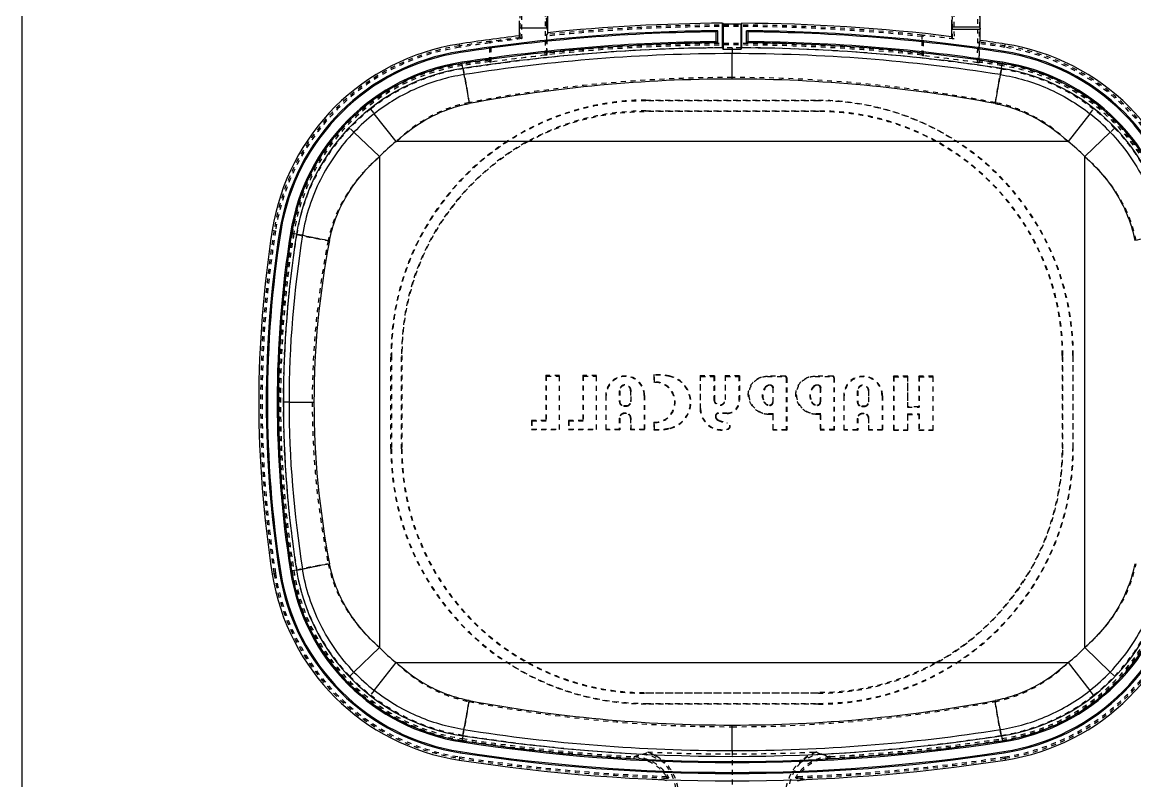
# Model space of a CAD drawing. Header units: millimetres. Extents: x -569 to 1807, y -7664 to 1724.
# Drawn here: x 95.9 to 471.2, y -195.7 to 60.2 of the extents above; entities that cross this region are included whole.
import ezdxf

# ---------------------------------------------------------------- set-up
doc = ezdxf.new("R2010")
doc.units = ezdxf.units.MM
doc.header["$LTSCALE"] = 16.335
doc.linetypes.add('HIDDEN', pattern=[0.2, 0.1, -0.1])
doc.layers.get('0').update_dxf_attribs({"linetype": 'CONTINUOUS'})
doc.layers.add('DEFAULT_2', color=8, linetype='HIDDEN')

msp = doc.modelspace()

# ---------------------------------------------------------------- linework, layer by layer
at = {"color": 7, "linetype": 'Continuous'}
for p, q in [((419.104, 54.025), (419.104, 70.391)), ((273.254, 56.637), (273.254, 67.067)), ((409.454, 60.918), (409.454, 55.292)), ((409.584, 61.08), (409.584, 58.663)), ((418.973, 61.08), (418.973, 58.663)), ((263.604, 58.132), (263.604, 55.563)), ((272.771, 58.132), (263.604, 58.132)), ((330.008, 53.605), (330.008, 56.917)), ((330.56, 53.216), (330.56, 57.316)), ((332.16, 51.526), (332.16, 59.827)), ((332.16, 59.827), (332.433, 59.464)), ((332.433, 59.464), (332.433, 50.981)), ((338.66, 59.827), (338.388, 59.464)), ((338.388, 59.464), (338.388, 50.981)), ((338.66, 51.526), (338.66, 59.827)), ((340.26, 53.216), (340.26, 57.316)), ((340.813, 53.605), (340.813, 56.917)), ((409.584, 58.663), (409.454, 57.848)), ((409.454, 57.848), (419.104, 57.848)), ((409.584, 58.663), (418.973, 58.663)), ((418.973, 58.663), (419.104, 57.848)), ((243.73, 49.928), (243.67, 50.317)), ((332.16, 51.526), (332.433, 50.981)), ((335.41, 40.982), (335.41, 49.582)), ((338.388, 50.981), (338.66, 51.526)), ((427.09, 49.928), (427.15, 50.317)), ((244.234, 46.654), (244.294, 46.265)), ((426.587, 46.654), (426.527, 46.265)), ((244.553, 44.585), (244.875, 42.488)), ((426.268, 44.585), (425.946, 42.488)), ((222.062, 19.914), (214.693, 29.302)), ((456.127, 29.302), (448.759, 19.914)), ((207.833, 23.077), (216.464, 14.834)), ((454.357, 14.834), (462.987, 23.077)), ((448.759, 19.914), (222.062, 19.914)), ((216.464, 14.834), (216.464, -150.785)), ((454.357, -150.785), (454.357, 14.834)), ((183.131, -10.434), (182.742, -10.373)), ((186.403, -10.951), (186.792, -11.012)), ((188.471, -11.277), (190.493, -11.597)), ((185.945, -67.976), (194.338, -67.976)), ((183.131, -125.517), (182.742, -125.579)), ((186.403, -125.001), (186.792, -124.939)), ((188.471, -124.674), (190.493, -124.355)), ((216.464, -150.785), (207.833, -159.028)), ((462.987, -159.028), (454.357, -150.785)), ((214.693, -165.253), (222.062, -155.865)), ((222.062, -155.865), (448.759, -155.865)), ((448.759, -155.865), (456.127, -165.253)), ((244.553, -180.536), (244.875, -178.44)), ((335.41, -185.533), (335.41, -176.933)), ((426.268, -180.536), (425.946, -178.44)), ((244.234, -182.605), (244.294, -182.216)), ((426.587, -182.605), (426.527, -182.216)), ((243.73, -185.879), (243.67, -186.269)), ((427.09, -185.879), (427.15, -186.269))]:
    msp.add_line(p, q, dxfattribs=at)
msp.add_lwpolyline([(1174.321, -327.255), (95.923, -327.255), (95.923, 262.512), (1174.321, 262.512)], close=True)
for centre, radius, start, end in [((335.41, -545.796), 603.131, 90.460741, 98.749005), ((335.41, -545.796), 602.737, 90.513567, 98.749005), ((335.41, -545.796), 605.631, 90.307468, 95.890711), ((335.41, -545.796), 605.268, 89.718145, 90.281855), ((335.41, -545.796), 605.631, 82.97756, 89.692532), ((335.41, -545.796), 603.131, 81.250995, 89.539259), ((335.41, -545.796), 602.737, 81.250995, 89.486433), ((254.761, -21.745), 75.411, 98.74901, 171.02639), ((335.41, -545.796), 605.631, 96.809296, 98.749005), ((335.41, -545.796), 599.425, 90.516406, 98.749005), ((335.41, -545.796), 599.031, 90.463895, 98.749005), ((335.41, -545.796), 599.031, 81.250995, 89.536105), ((335.41, -545.796), 599.425, 81.250995, 89.483594), ((335.41, -545.796), 605.631, 81.250995, 82.05677), ((416.06, -21.745), 75.411, 8.97361, 81.25099), ((254.761, -21.745), 72.911, 98.74901, 171.02639), ((254.761, -21.745), 72.517, 98.74901, 171.02639), ((335.41, -545.796), 597.331, 90.31174, 98.749005), ((335.624, -534.443), 584.025, 90.020968, 98.939141), ((335.41, -545.796), 596.785, 89.714139, 90.285861), ((335.196, -534.445), 584.027, 81.060876, 89.979015), ((335.41, -545.796), 597.331, 81.250995, 89.68826), ((416.06, -21.745), 72.517, 8.97361, 81.25099), ((416.06, -21.745), 72.911, 8.97361, 81.25099), ((254.761, -21.745), 69.205, 98.74901, 171.02639), ((254.761, -21.745), 68.811, 98.74901, 171.02639), ((416.06, -21.745), 68.811, 8.97361, 81.25099), ((416.06, -21.745), 69.205, 8.97361, 81.25099), ((254.761, -21.745), 67.111, 98.74901, 171.02639), ((416.06, -21.745), 67.111, 8.97361, 81.25099), ((335.71, -442.698), 483.681, 90.0355, 100.60553), ((335.111, -442.698), 483.681, 79.39447, 89.9645), ((254.761, -21.745), 64.893, 128.12857, 136.31443), ((416.06, -21.745), 64.893, 43.68557, 51.87143), ((254.761, -21.745), 52.959, 128.12857, 136.31444), ((416.06, -21.745), 52.959, 43.68556, 51.87143), ((547.521, -67.976), 371.799, 171.02639, 188.97361), ((547.521, -67.976), 369.299, 171.02639, 188.97361), ((547.521, -67.976), 368.905, 171.02639, 188.97361), ((547.521, -67.976), 365.592, 171.02639, 188.97361), ((547.521, -67.976), 365.199, 171.02639, 188.97361), ((547.521, -67.976), 363.499, 171.02639, 188.97361), ((538.682, -68.062), 352.737, 170.78854, 179.98591), ((481.969, -68.119), 287.631, 169.04502, 179.97148), ((538.685, -67.889), 352.74, 180.01413, 189.21142), ((481.969, -67.832), 287.631, 180.02852, 190.95498), ((254.761, -114.206), 75.411, 188.97361, 261.25099), ((254.761, -114.206), 72.911, 188.97361, 261.25099), ((254.761, -114.206), 72.517, 188.97361, 261.25099), ((254.761, -114.206), 69.205, 188.97361, 261.25099), ((254.761, -114.206), 68.811, 188.97361, 261.25099), ((254.761, -114.206), 67.111, 188.97361, 261.25099), ((416.06, -114.206), 67.111, 278.74901, 351.02639), ((416.06, -114.206), 68.811, 278.74901, 351.02639), ((416.06, -114.206), 69.205, 278.74901, 351.02639), ((416.06, -114.206), 72.517, 278.74901, 351.02639), ((416.06, -114.206), 72.911, 278.74901, 351.02639), ((416.06, -114.206), 75.411, 278.74901, 351.02639), ((254.761, -114.206), 52.959, 223.68556, 231.87143), ((416.06, -114.206), 52.959, 308.12857, 316.31444), ((254.761, -114.206), 64.893, 223.68557, 231.87143), ((416.06, -114.206), 64.893, 308.12857, 316.31443), ((335.71, 306.747), 483.681, 259.39447, 269.9645), ((335.111, 306.747), 483.681, 270.0355, 280.60553), ((335.624, 398.494), 584.027, 261.060876, 269.979015), ((335.197, 398.492), 584.025, 270.020968, 278.939141), ((335.41, 409.845), 599.425, 261.250995, 278.749005), ((335.41, 409.845), 599.031, 261.250995, 278.749005), ((335.41, 409.845), 597.331, 261.250995, 278.749005), ((335.41, 409.845), 603.131, 261.250995, 278.749005), ((335.41, 409.845), 602.737, 261.250995, 278.749005), ((335.41, 409.845), 605.631, 261.250995, 278.749005)]:
    msp.add_arc(centre, radius, start, end, dxfattribs=at)
for centre, major_axis, start_param, end_param in [((1213.382, -545.796), (1232.175, 0), 2.3695312, 2.3701742), ((-542.561, -545.796), (1232.175, 0), 0.7714184, 0.7720614), ((-526.623, -545.796), (1209.807, 0), 0.7833847, 0.7840317), ((1197.444, -545.796), (1209.807, 0), 2.357561, 2.358208)]:
    msp.add_ellipse(centre, major_axis=major_axis, ratio=0.7016335, start_param=start_param, end_param=end_param, dxfattribs=at)
for points, knots in [([(263.574, 60.615), (263.579, 60.429), (263.597, 59.602), (263.604, 58.774), (263.604, 58.132)], [0, 0, 0, 0, 0.2244741, 1, 1, 1, 1]), ([(272.698, 61.507), (272.728, 61.024), (272.76, 59.899), (272.771, 58.774), (272.771, 58.132)], [0, 0, 0, 0, 0.4297791, 1, 1, 1, 1]), ([(272.771, 58.132), (272.886, 58.462), (273.117, 59.117), (273.254, 59.81), (273.254, 60.158)], [0, 0, 0, 0, 0.500362, 1, 1, 1, 1]), ([(244.875, 42.488), (242.136, 42.06), (236.706, 40.847), (228.868, 37.996), (221.457, 34.17), (216.875, 31.014), (214.693, 29.302)], [0, 0, 0, 0, 0.2500011, 0.4999531, 0.7499244, 1, 1, 1, 1]), ([(244.875, 42.488), (244.893, 42.446), (244.929, 42.334), (245.019, 42.006), (245.155, 41.399), (245.349, 40.445), (245.582, 39.216), (245.844, 37.761), (246.224, 35.571), (246.504, 33.872), (246.69, 32.72)], [0, 0, 0, 0, 0.0138922, 0.0355083, 0.1026091, 0.2016376, 0.3291826, 0.4802954, 0.6476026, 1, 1, 1, 1]), ([(425.946, 42.488), (425.928, 42.448), (425.893, 42.339), (425.806, 42.023), (425.674, 41.433), (425.483, 40.502), (425.253, 39.288), (424.991, 37.839), (424.606, 35.623), (424.32, 33.897), (424.13, 32.72)], [0, 0, 0, 0, 0.0134255, 0.0342535, 0.0991356, 0.1956708, 0.3212897, 0.4718183, 0.6402386, 1, 1, 1, 1]), ([(425.946, 42.488), (428.685, 42.06), (434.115, 40.847), (441.952, 37.996), (449.363, 34.17), (453.945, 31.014), (456.127, 29.302)], [0, 0, 0, 0, 0.2500017, 0.4999543, 0.7499252, 1, 1, 1, 1]), ([(222.062, 19.914), (225.521, 23.139), (231.329, 27.343), (239.932, 31.091), (244.425, 32.298), (246.69, 32.72)], [0, 0, 0, 0, 0.5053087, 0.7538006, 1, 1, 1, 1]), ([(424.13, 32.72), (426.396, 32.298), (430.889, 31.091), (439.492, 27.343), (445.3, 23.139), (448.759, 19.914)], [0, 0, 0, 0, 0.2461994, 0.4946913, 1, 1, 1, 1]), ([(207.833, 23.077), (205.568, 20.705), (201.382, 15.625), (196.306, 7.164), (192.559, -1.962), (191.015, -8.361), (190.493, -11.597)], [0, 0, 0, 0, 0.2501705, 0.5001064, 0.7499858, 1, 1, 1, 1]), ([(462.987, 23.077), (465.252, 20.705), (469.439, 15.625), (474.515, 7.164), (478.262, -1.962), (479.806, -8.361), (480.327, -11.597)], [0, 0, 0, 0, 0.2501691, 0.5001037, 0.7499841, 1, 1, 1, 1]), ([(199.58, -13.458), (200.098, -10.772), (201.645, -5.454), (205.354, 2.029), (210.318, 8.892), (214.317, 12.945), (216.464, 14.834)], [0, 0, 0, 0, 0.2448887, 0.4925154, 0.7440647, 1, 1, 1, 1]), ([(454.357, 14.834), (456.504, 12.945), (460.503, 8.892), (465.467, 2.029), (469.176, -5.454), (470.723, -10.772), (471.241, -13.458)], [0, 0, 0, 0, 0.2559353, 0.5074846, 0.7551113, 1, 1, 1, 1]), ([(190.493, -11.597), (190.531, -11.617), (190.632, -11.658), (190.925, -11.755), (191.47, -11.897), (192.33, -12.096), (193.449, -12.332), (194.789, -12.596), (196.856, -12.985), (198.473, -13.269), (199.58, -13.458)], [0, 0, 0, 0, 0.0138949, 0.0350102, 0.0999202, 0.1957296, 0.3201449, 0.469411, 0.6371828, 1, 1, 1, 1]), ([(480.327, -11.597), (480.288, -11.618), (480.182, -11.66), (479.875, -11.761), (479.309, -11.907), (478.424, -12.111), (477.286, -12.349), (475.941, -12.614), (473.903, -12.996), (472.319, -13.274), (471.241, -13.458)], [0, 0, 0, 0, 0.0145046, 0.0366285, 0.1043483, 0.2032904, 0.330128, 0.4801534, 0.6465552, 1, 1, 1, 1]), ([(190.493, -124.355), (190.533, -124.333), (190.639, -124.291), (190.945, -124.191), (191.511, -124.044), (192.396, -123.841), (193.534, -123.602), (194.88, -123.337), (196.917, -122.956), (198.502, -122.677), (199.58, -122.493)], [0, 0, 0, 0, 0.0145046, 0.0366285, 0.1043483, 0.2032904, 0.330128, 0.4801534, 0.6465552, 1, 1, 1, 1]), ([(216.464, -150.785), (214.317, -148.897), (210.318, -144.844), (205.354, -137.98), (201.645, -130.497), (200.098, -125.18), (199.58, -122.493)], [0, 0, 0, 0, 0.2559353, 0.5074846, 0.7551113, 1, 1, 1, 1]), ([(471.241, -122.493), (470.723, -125.18), (469.176, -130.497), (465.467, -137.98), (460.503, -144.844), (456.504, -148.897), (454.357, -150.785)], [0, 0, 0, 0, 0.2448887, 0.4925154, 0.7440647, 1, 1, 1, 1]), ([(207.833, -159.028), (205.568, -156.657), (201.382, -151.576), (196.306, -143.115), (192.559, -133.99), (191.015, -127.59), (190.493, -124.355)], [0, 0, 0, 0, 0.2501691, 0.5001037, 0.7499841, 1, 1, 1, 1]), ([(462.987, -159.028), (465.252, -156.657), (469.439, -151.576), (474.515, -143.115), (478.262, -133.989), (479.806, -127.59), (480.327, -124.355)], [0, 0, 0, 0, 0.2501705, 0.5001064, 0.7499858, 1, 1, 1, 1]), ([(246.69, -168.671), (244.425, -168.249), (239.932, -167.042), (231.329, -163.294), (225.521, -159.091), (222.062, -155.865)], [0, 0, 0, 0, 0.2461994, 0.4946913, 1, 1, 1, 1]), ([(448.759, -155.865), (445.3, -159.091), (439.492, -163.294), (430.889, -167.042), (426.396, -168.249), (424.13, -168.671)], [0, 0, 0, 0, 0.5053087, 0.7538006, 1, 1, 1, 1]), ([(244.875, -178.44), (242.136, -178.012), (236.706, -176.798), (228.868, -173.947), (221.457, -170.121), (216.875, -166.966), (214.693, -165.253)], [0, 0, 0, 0, 0.2500017, 0.4999543, 0.7499252, 1, 1, 1, 1]), ([(244.875, -178.44), (244.893, -178.399), (244.928, -178.291), (245.015, -177.974), (245.147, -177.384), (245.338, -176.453), (245.568, -175.24), (245.83, -173.79), (246.215, -171.574), (246.501, -169.848), (246.69, -168.671)], [0, 0, 0, 0, 0.0134255, 0.0342535, 0.0991356, 0.1956708, 0.3212897, 0.4718183, 0.6402386, 1, 1, 1, 1]), ([(425.946, -178.44), (425.927, -178.397), (425.891, -178.285), (425.802, -177.957), (425.666, -177.35), (425.472, -176.396), (425.239, -175.167), (424.977, -173.713), (424.597, -171.523), (424.316, -169.824), (424.13, -168.671)], [0, 0, 0, 0, 0.0138922, 0.0355083, 0.1026091, 0.2016376, 0.3291826, 0.4802954, 0.6476026, 1, 1, 1, 1]), ([(425.946, -178.44), (428.685, -178.012), (434.115, -176.798), (441.952, -173.947), (449.363, -170.121), (453.945, -166.966), (456.127, -165.253)], [0, 0, 0, 0, 0.2500011, 0.4999531, 0.7499244, 1, 1, 1, 1]), ([(313.373, -195.705), (313.174, -195.67), (312.368, -195.532), (311.562, -195.395), (310.955, -195.292)], [0, 0, 0, 0, 0.2465685, 1, 1, 1, 1]), ([(357.448, -195.705), (357.647, -195.67), (358.453, -195.532), (359.259, -195.395), (359.866, -195.292)], [0, 0, 0, 0, 0.2465674, 1, 1, 1, 1])]:
    msp.add_open_spline(points, degree=3, knots=knots, dxfattribs=at)
at = {"layer": 'DEFAULT_2', "color": 8, "linetype": 'HIDDEN'}
for p, q in [((409.769, 54.616), (409.632, 70.01)), ((410.132, 70.134), (410.271, 54.517)), ((418.215, 46.525), (418.425, 70.134)), ((418.925, 70.01), (418.716, 46.508)), ((263.916, 54.971), (263.849, 62.535)), ((264.348, 62.658), (264.42, 54.642)), ((272.387, 49.023), (272.509, 62.658)), ((273.009, 62.535), (272.95, 55.992)), ((273.254, 56.637), (272.952, 55.999)), ((243.29, 52.788), (243.458, 51.698)), ((253.654, 46.731), (253.654, 53.195)), ((254.087, 53.686), (254.087, 53.741)), ((254.154, 46.746), (254.154, 53.315)), ((263.916, 54.971), (263.604, 55.563)), ((272.936, 54.369), (272.889, 49.131)), ((272.936, 49.73), (272.936, 54.369)), ((399.504, 55.827), (399.504, 55.325)), ((399.504, 55.786), (399.663, 55.786)), ((399.504, 48.961), (399.504, 54.301)), ((400.004, 48.85), (400.004, 55.73)), ((409.769, 54.616), (409.454, 55.292)), ((418.786, 47.165), (418.786, 52.956)), ((419.104, 54.025), (418.802, 53.457)), ((427.363, 51.698), (427.531, 52.788)), ((272.889, 49.131), (272.92, 49.228)), ((335.41, 51.571), (335.41, 49.582)), ((244.553, 44.585), (244.33, 46.031)), ((418.716, 46.508), (418.77, 46.665)), ((426.268, 44.585), (426.491, 46.031)), ((306.31, 33.654), (306.31, 33.91)), ((306.31, 33.91), (364.51, 33.91)), ((364.51, 33.91), (364.51, 33.654)), ((213.465, 30.866), (214.693, 29.302)), ((364.51, 33.654), (306.31, 33.654)), ((306.31, 30.041), (306.31, 30.244)), ((306.31, 30.244), (364.51, 30.244)), ((364.51, 30.041), (306.31, 30.041)), ((364.51, 30.244), (364.51, 30.041)), ((456.127, 29.302), (457.355, 30.866)), ((207.833, 23.077), (206.395, 24.451)), ((464.426, 24.451), (462.987, 23.077)), ((180.273, -9.983), (181.362, -10.155)), ((188.471, -11.277), (187.026, -11.049)), ((220.31, -83.751), (220.31, -52.201)), ((220.31, -52.201), (220.455, -52.201)), ((220.455, -52.201), (220.455, -83.751)), ((223.865, -83.751), (223.865, -52.201)), ((223.865, -52.201), (224.01, -52.201)), ((224.01, -52.201), (224.01, -83.751)), ((446.81, -52.201), (446.955, -52.201)), ((446.81, -52.201), (446.81, -83.751)), ((446.955, -83.751), (446.955, -52.201)), ((450.365, -52.201), (450.51, -52.201)), ((450.365, -52.201), (450.365, -83.751)), ((450.51, -83.751), (450.51, -52.201)), ((272.552, -59.053), (272.552, -74.183)), ((272.697, -59.198), (272.552, -59.053)), ((277.195, -59.053), (272.552, -59.053)), ((272.697, -59.198), (272.697, -74.328)), ((272.697, -59.198), (277.05, -59.198)), ((277.05, -59.198), (277.195, -59.053)), ((277.05, -59.198), (277.05, -77.121)), ((277.195, -77.266), (277.195, -59.053)), ((285.052, -59.053), (285.052, -74.183)), ((285.197, -59.198), (285.052, -59.053)), ((289.695, -59.053), (285.052, -59.053)), ((285.197, -59.198), (285.197, -74.328)), ((285.197, -59.198), (289.55, -59.198)), ((289.55, -59.198), (289.695, -59.053)), ((289.55, -59.198), (289.55, -77.121)), ((289.695, -77.266), (289.695, -59.053)), ((309.044, -58.792), (309.044, -61.329)), ((309.189, -61.18), (309.189, -58.927)), ((314.442, -59.351), (314.475, -59.21)), ((324.632, -59.146), (324.632, -70.127)), ((324.777, -59.291), (324.632, -59.146)), ((329.424, -59.146), (324.632, -59.146)), ((324.777, -70.127), (324.777, -59.291)), ((324.777, -59.291), (329.279, -59.291)), ((329.279, -59.291), (329.424, -59.146)), ((329.279, -59.291), (329.279, -67.09)), ((329.424, -59.146), (329.424, -67.09)), ((333.06, -59.146), (333.06, -67.09)), ((333.205, -59.291), (333.06, -59.146)), ((337.851, -59.146), (333.06, -59.146)), ((333.205, -67.09), (333.205, -59.291)), ((333.205, -59.291), (337.706, -59.291)), ((337.706, -59.291), (337.851, -59.146)), ((337.706, -59.291), (337.706, -67.743)), ((337.851, -59.146), (337.851, -67.743)), ((347.329, -59.364), (347.329, -59.219)), ((353.273, -59.219), (347.329, -59.219)), ((347.329, -59.364), (353.273, -59.364)), ((353.273, -59.219), (353.273, -59.364)), ((353.697, -59.788), (353.697, -77.295)), ((353.697, -59.788), (353.842, -59.788)), ((353.842, -59.788), (353.842, -77.44)), ((363.373, -59.339), (363.373, -59.194)), ((369.317, -59.194), (363.373, -59.194)), ((363.373, -59.339), (369.317, -59.339)), ((369.317, -59.194), (369.317, -59.339)), ((369.742, -59.763), (369.886, -59.763)), ((369.742, -59.763), (369.742, -77.27)), ((369.886, -59.763), (369.886, -77.415)), ((394.68, -59.276), (389.817, -59.276)), ((389.817, -59.276), (389.817, -77.481)), ((389.962, -59.421), (389.817, -59.276)), ((389.962, -59.421), (394.535, -59.421)), ((389.962, -59.421), (389.962, -77.336)), ((394.535, -59.421), (394.68, -59.276)), ((394.535, -59.421), (394.535, -69.739)), ((394.68, -69.594), (394.68, -59.276)), ((403.256, -59.276), (398.393, -59.276)), ((398.538, -59.421), (398.393, -59.276)), ((398.393, -59.276), (398.393, -69.594)), ((398.538, -59.421), (403.111, -59.421)), ((398.538, -59.421), (398.538, -69.739)), ((403.111, -59.421), (403.256, -59.276)), ((403.111, -59.421), (403.111, -77.336)), ((403.256, -77.481), (403.256, -59.276)), ((346.987, -62.559), (347.087, -62.664)), ((348.4, -62.161), (348.37, -62.303)), ((349.108, -63.214), (349.108, -67.931)), ((349.108, -63.214), (349.253, -63.214)), ((349.253, -67.931), (349.253, -63.214)), ((363.032, -62.534), (363.131, -62.639)), ((364.445, -62.137), (364.415, -62.279)), ((365.152, -63.189), (365.297, -63.189)), ((365.152, -63.189), (365.152, -67.907)), ((365.297, -67.907), (365.297, -63.189)), ((292.78, -65.723), (292.78, -77.378)), ((292.78, -65.723), (292.925, -65.723)), ((292.925, -77.233), (292.925, -65.723)), ((297.353, -64.127), (297.353, -67.761)), ((297.353, -64.127), (297.498, -64.127)), ((297.498, -64.127), (297.498, -67.761)), ((301.155, -64.127), (301.155, -67.761)), ((301.155, -64.127), (301.3, -64.127)), ((301.3, -67.761), (301.3, -64.127)), ((305.728, -65.723), (305.728, -77.233)), ((305.728, -65.723), (305.873, -65.723)), ((305.873, -65.723), (305.873, -77.378)), ((329.424, -67.09), (329.279, -67.09)), ((333.205, -67.09), (333.06, -67.09)), ((341.015, -65.672), (340.871, -65.679)), ((357.06, -65.647), (356.915, -65.655)), ((373.046, -65.825), (373.191, -65.825)), ((373.046, -65.825), (373.046, -77.481)), ((373.191, -77.336), (373.191, -65.825)), ((377.619, -64.229), (377.764, -64.229)), ((377.619, -64.229), (377.619, -67.864)), ((377.764, -64.229), (377.764, -67.864)), ((381.42, -64.229), (381.565, -64.229)), ((381.42, -64.229), (381.42, -67.864)), ((381.565, -67.864), (381.565, -64.229)), ((385.994, -65.825), (386.139, -65.825)), ((385.994, -65.825), (385.994, -77.336)), ((386.139, -65.825), (386.139, -77.481)), ((185.945, -67.976), (183.956, -67.976)), ((297.498, -67.761), (297.353, -67.761)), ((298.929, -69.337), (298.929, -69.192)), ((299.724, -69.192), (298.929, -69.192)), ((298.929, -69.337), (299.724, -69.337)), ((299.724, -69.192), (299.724, -69.337)), ((301.3, -67.761), (301.155, -67.761)), ((324.777, -70.127), (324.632, -70.127)), ((337.851, -67.743), (337.706, -67.743)), ((346.142, -67.993), (346.269, -67.923)), ((348.13, -69.106), (348.123, -68.961)), ((349.253, -67.931), (349.108, -67.931)), ((362.186, -67.968), (362.313, -67.898)), ((364.174, -69.081), (364.168, -68.936)), ((365.297, -67.907), (365.152, -67.907)), ((377.764, -67.864), (377.619, -67.864)), ((379.99, -69.295), (379.195, -69.295)), ((379.195, -69.439), (379.195, -69.295)), ((379.195, -69.439), (379.99, -69.439)), ((379.99, -69.295), (379.99, -69.439)), ((381.565, -67.864), (381.42, -67.864)), ((394.535, -69.739), (394.68, -69.594)), ((394.535, -69.739), (398.538, -69.739)), ((398.393, -69.594), (394.68, -69.594)), ((398.538, -69.739), (398.393, -69.594)), ((267.695, -74.183), (267.695, -77.266)), ((267.84, -74.328), (267.695, -74.183)), ((272.552, -74.183), (267.695, -74.183)), ((267.84, -74.328), (267.84, -77.121)), ((267.84, -74.328), (272.697, -74.328)), ((272.697, -74.328), (272.552, -74.183)), ((280.195, -74.183), (280.195, -77.266)), ((280.34, -74.328), (280.195, -74.183)), ((285.052, -74.183), (280.195, -74.183)), ((280.34, -74.328), (280.34, -77.121)), ((280.34, -74.328), (285.197, -74.328)), ((285.197, -74.328), (285.052, -74.183)), ((297.353, -73.397), (297.353, -77.233)), ((297.353, -73.397), (297.498, -73.397)), ((297.498, -73.397), (297.498, -77.378)), ((299.029, -71.866), (299.029, -71.721)), ((299.624, -71.721), (299.029, -71.721)), ((299.624, -71.866), (299.029, -71.866)), ((299.624, -71.721), (299.624, -71.866)), ((301.155, -73.397), (301.155, -77.378)), ((301.155, -73.397), (301.3, -73.397)), ((301.3, -77.233), (301.3, -73.397)), ((309.044, -74.746), (309.044, -77.283)), ((309.189, -77.148), (309.189, -74.896)), ((329.748, -72.785), (329.893, -72.778)), ((330.658, -74.14), (330.719, -74.008)), ((330.822, -71.804), (330.822, -71.659)), ((333.79, -71.659), (330.822, -71.659)), ((333.79, -71.804), (330.822, -71.804)), ((333.78, -75.054), (333.799, -74.911)), ((333.79, -71.659), (333.79, -71.804)), ((347.727, -72.132), (347.727, -71.987)), ((349.251, -71.987), (347.727, -71.987)), ((349.106, -72.132), (347.727, -72.132)), ((349.251, -71.987), (349.106, -72.132)), ((349.106, -72.132), (349.106, -77.44)), ((349.251, -77.295), (349.251, -71.987)), ((365.296, -71.963), (363.772, -71.963)), ((363.772, -72.108), (363.772, -71.963)), ((365.151, -72.108), (363.772, -72.108)), ((365.296, -71.963), (365.151, -72.108)), ((365.151, -72.108), (365.151, -77.415)), ((365.296, -77.27), (365.296, -71.963)), ((377.619, -73.499), (377.764, -73.499)), ((377.619, -73.499), (377.619, -77.336)), ((377.764, -73.499), (377.764, -77.481)), ((379.89, -71.823), (379.295, -71.823)), ((379.295, -71.968), (379.295, -71.823)), ((379.89, -71.968), (379.295, -71.968)), ((379.89, -71.823), (379.89, -71.968)), ((381.42, -73.499), (381.565, -73.499)), ((381.42, -73.499), (381.42, -77.481)), ((381.565, -77.336), (381.565, -73.499)), ((394.535, -71.987), (398.538, -71.987)), ((394.535, -71.987), (394.68, -72.132)), ((394.535, -71.987), (394.535, -77.336)), ((394.68, -72.132), (398.393, -72.132)), ((394.68, -77.481), (394.68, -72.132)), ((398.538, -71.987), (398.393, -72.132)), ((398.393, -72.132), (398.393, -77.481)), ((398.538, -71.987), (398.538, -77.336)), ((267.84, -77.121), (267.695, -77.266)), ((267.695, -77.266), (277.195, -77.266)), ((267.84, -77.121), (277.05, -77.121)), ((277.05, -77.121), (277.195, -77.266)), ((280.34, -77.121), (280.195, -77.266)), ((280.195, -77.266), (289.695, -77.266)), ((280.34, -77.121), (289.55, -77.121)), ((289.55, -77.121), (289.695, -77.266)), ((292.925, -77.233), (292.78, -77.378)), ((297.498, -77.378), (292.78, -77.378)), ((297.353, -77.233), (292.925, -77.233)), ((297.353, -77.233), (297.498, -77.378)), ((301.3, -77.233), (301.155, -77.378)), ((305.873, -77.378), (301.155, -77.378)), ((305.728, -77.233), (301.3, -77.233)), ((305.728, -77.233), (305.873, -77.378)), ((314.442, -76.724), (314.475, -76.865)), ((333.922, -77.009), (333.962, -77.148)), ((349.251, -77.295), (349.106, -77.44)), ((353.842, -77.44), (349.106, -77.44)), ((353.697, -77.295), (349.251, -77.295)), ((353.697, -77.295), (353.842, -77.44)), ((365.296, -77.27), (365.151, -77.415)), ((369.886, -77.415), (365.151, -77.415)), ((369.742, -77.27), (365.296, -77.27)), ((369.742, -77.27), (369.886, -77.415)), ((373.191, -77.336), (373.046, -77.481)), ((377.764, -77.481), (373.046, -77.481)), ((377.619, -77.336), (373.191, -77.336)), ((377.619, -77.336), (377.764, -77.481)), ((381.565, -77.336), (381.42, -77.481)), ((386.139, -77.481), (381.42, -77.481)), ((385.994, -77.336), (381.565, -77.336)), ((385.994, -77.336), (386.139, -77.481)), ((389.962, -77.336), (389.817, -77.481)), ((389.817, -77.481), (394.68, -77.481)), ((389.962, -77.336), (394.535, -77.336)), ((394.535, -77.336), (394.68, -77.481)), ((398.538, -77.336), (398.393, -77.481)), ((398.393, -77.481), (403.256, -77.481)), ((398.538, -77.336), (403.111, -77.336)), ((403.111, -77.336), (403.256, -77.481)), ((220.455, -83.751), (220.31, -83.751)), ((224.01, -83.751), (223.865, -83.751)), ((446.955, -83.751), (446.81, -83.751)), ((450.51, -83.751), (450.365, -83.751)), ((181.362, -125.797), (180.273, -125.969)), ((188.471, -124.674), (187.026, -124.902)), ((206.395, -160.402), (207.833, -159.028)), ((462.987, -159.028), (464.426, -160.402)), ((214.693, -165.253), (213.465, -166.818)), ((306.31, -165.993), (364.51, -165.993)), ((306.31, -166.196), (306.31, -165.993)), ((364.51, -166.196), (306.31, -166.196)), ((364.51, -165.993), (364.51, -166.196)), ((457.355, -166.818), (456.127, -165.253)), ((306.31, -169.606), (364.51, -169.606)), ((306.31, -169.862), (306.31, -169.606)), ((364.51, -169.862), (306.31, -169.862)), ((364.51, -169.606), (364.51, -169.862)), ((244.553, -180.536), (244.33, -181.982)), ((426.268, -180.536), (426.491, -181.982)), ((243.458, -187.65), (243.29, -188.739)), ((302.332, -187.537), (302.304, -188.033)), ((335.41, -185.533), (335.41, -199.725)), ((368.517, -188.033), (368.489, -187.537)), ((427.363, -187.65), (427.531, -188.739)), ((313.244, -194.277), (313.226, -194.776)), ((357.595, -194.776), (357.576, -194.277))]:
    msp.add_line(p, q, dxfattribs=at)
for centre, radius, start, end in [((335.41, -545.796), 604.529, 83.913951, 95.939898), ((335.41, -545.796), 605.027, 83.918824, 95.925319), ((335.41, -545.796), 605.027, 97.724697, 98.749005), ((335.41, -545.796), 604.529, 97.772578, 98.749005), ((254.154, 53.188), 0.502, 97.69591, 107.41413), ((335.411, -535.028), 594.304, 96.907018, 97.865039), ((335.411, -534.904), 593.805, 96.866328, 97.865154), ((335.41, -545.796), 598.794, 83.855442, 95.988789), ((335.41, -545.796), 604.529, 81.250995, 82.072598), ((335.41, -545.796), 605.027, 81.250995, 82.077623), ((254.761, -21.745), 74.807, 98.74901, 171.02639), ((254.761, -21.745), 74.308, 98.74901, 171.02639), ((335.626, -534.468), 586.039, 90.021097, 98.938316), ((335.41, -545.796), 598.297, 83.84982, 95.99529), ((335.195, -534.467), 586.038, 81.061674, 89.978912), ((416.06, -21.745), 74.308, 8.97361, 81.25099), ((416.06, -21.745), 74.807, 8.97361, 81.25099), ((254.761, -21.745), 68.574, 98.74901, 171.02639), ((254.761, -21.745), 68.076, 98.74901, 171.02639), ((335.41, -545.796), 598.794, 97.847483, 98.749005), ((335.41, -545.796), 598.297, 97.855019, 98.749005), ((335.41, -545.796), 598.297, 81.250995, 81.992524), ((335.41, -545.796), 598.794, 81.250995, 81.996182), ((416.06, -21.745), 68.076, 8.97361, 81.25099), ((416.06, -21.745), 68.574, 8.97361, 81.25099), ((335.726, -430.089), 471.627, 90.03829, 100.88176), ((335.095, -430.089), 471.627, 79.11824, 89.96171), ((254.761, -21.745), 66.883, 128.12857, 136.31444), ((306.31, -52.201), 85.855, 90, 180), ((306.31, -52.201), 82.445, 90, 180), ((364.51, -52.201), 85.855, 0, 90), ((364.51, -52.201), 82.445, 0, 90), ((416.06, -21.745), 66.883, 43.68556, 51.87143), ((306.31, -52.201), 86, 123.01355, 180), ((306.31, -52.201), 82.3, 118.80787, 180), ((364.51, -52.201), 82.3, 0, 61.19213), ((364.51, -52.201), 86, 0, 56.98645), ((547.521, -67.976), 371.195, 171.02639, 188.97361), ((547.521, -67.976), 370.696, 171.02639, 188.97361), ((547.521, -67.976), 364.961, 171.02639, 188.97361), ((547.521, -67.976), 364.464, 171.02639, 188.97361), ((538.685, -68.063), 354.729, 170.78989, 179.98593), ((474.148, -68.129), 280.4, 168.75677, 179.96865), ((299.326, -65.723), 6.547, 0, 180), ((299.326, -65.723), 6.402, 0, 180), ((310.393, -76.766), 18.024, 76.91034, 94.29031), ((273.213, -97.412), 52.682, 46.92994, 47.14537), ((310.393, -76.766), 17.879, 76.91034, 93.85945), ((312.422, -68.038), 8.918, 283.08971, 76.91039), ((312.422, -68.038), 9.063, 283.08971, 76.91039), ((353.273, -59.788), 0.569, 0, 90), ((353.273, -59.788), 0.424, 0, 90), ((369.317, -59.763), 0.569, 0, 90), ((369.317, -59.763), 0.424, 0, 90), ((379.592, -65.825), 6.547, 0, 180), ((379.592, -65.825), 6.402, 0, 180), ((299.326, -64.127), 1.973, 0.00003, 180.00003), ((299.326, -64.127), 1.828, 0.00003, 180.00003), ((309.331, -68.038), 6.715, 267.55021, 92.44979), ((309.331, -68.038), 6.86, 268.8134, 91.1866), ((350.072, -65.821), 4.49, 133.39469, 208.92714), ((350.072, -65.821), 4.345, 133.3947, 208.92714), ((348.072, -63.706), 1.434, 77.99894, 133.39428), ((348.177, -63.214), 0.931, 0, 77.99894), ((366.116, -65.797), 4.49, 133.39469, 208.92714), ((366.116, -65.797), 4.345, 133.3947, 208.92714), ((364.116, -63.682), 1.434, 77.99894, 133.39428), ((364.221, -63.189), 0.931, 0, 77.99894), ((379.592, -64.229), 1.973, 0.00003, 180.00003), ((379.592, -64.229), 1.828, 0.00003, 180.00003), ((331.242, -67.09), 1.963, 180, 360), ((331.242, -67.09), 1.818, 180, 360), ((538.681, -67.889), 354.726, 180.01402, 189.21016), ((474.148, -67.822), 280.4, 180.03135, 191.24323), ((298.929, -67.761), 1.576, 180, 270), ((298.929, -67.761), 1.431, 180, 270), ((299.724, -67.761), 1.576, 270, 0), ((299.724, -67.761), 1.431, 270, 0), ((331.939, -70.127), 7.307, 180, 286.07286), ((331.939, -70.127), 7.162, 180, 286.07286), ((333.79, -67.743), 4.061, 269.99999, 359.99999), ((333.79, -67.743), 3.916, 269.99999, 359.99999), ((348.032, -66.948), 2.16, 208.92714, 272.58958), ((348.032, -66.948), 2.015, 208.92714, 272.58958), ((348.077, -67.931), 1.031, 272.58958, 0), ((348.077, -67.931), 1.176, 272.58958, 0), ((364.077, -66.924), 2.16, 208.92714, 272.58958), ((364.077, -66.924), 2.015, 208.92714, 272.58958), ((364.121, -67.907), 1.031, 272.58958, 0), ((364.121, -67.907), 1.176, 272.58958, 0), ((379.195, -67.864), 1.576, 180, 270), ((379.195, -67.864), 1.431, 180, 270), ((379.99, -67.864), 1.576, 270, 360), ((379.99, -67.864), 1.431, 270, 360), ((299.029, -73.397), 1.676, 90, 180), ((299.029, -73.397), 1.531, 90, 180), ((299.624, -73.397), 1.676, 0, 90), ((299.624, -73.397), 1.531, 0, 90), ((322.69, -61.671), 18.899, 223.77679, 224.40838), ((330.822, -72.734), 1.075, 89.99966, 182.71137), ((331.322, -72.71), 1.576, 182.71094, 245.10044), ((330.822, -72.734), 0.93, 89.99963, 182.71141), ((331.322, -72.71), 1.431, 182.71092, 245.10044), ((335.253, -64.242), 10.912, 245.10044, 262.24279), ((335.253, -64.242), 10.767, 245.10044, 262.24279), ((333.645, -76.046), 1.001, 286.07285, 82.24279), ((333.645, -76.046), 1.146, 286.07285, 82.24279), ((379.295, -73.499), 1.676, 90, 180), ((379.295, -73.499), 1.531, 90, 180), ((379.89, -73.499), 1.676, 0, 90), ((379.89, -73.499), 1.531, 0, 90), ((310.393, -59.309), 18.024, 265.70969, 283.08971), ((310.393, -59.309), 17.879, 266.14055, 283.08971), ((306.31, -83.751), 86, 180, 236.98645), ((306.31, -83.751), 85.855, 180, 270), ((306.31, -83.751), 82.445, 180, 270), ((306.31, -83.751), 82.3, 180, 241.19213), ((364.51, -83.751), 85.855, 270, 0), ((364.51, -83.751), 82.445, 270, 0), ((364.51, -83.751), 82.3, 298.80787, 0), ((364.51, -83.751), 86, 303.01355, 0), ((254.761, -114.206), 74.807, 188.97361, 261.25099), ((254.761, -114.206), 74.308, 188.97361, 261.25099), ((254.761, -114.206), 68.574, 188.97361, 261.25099), ((254.761, -114.206), 68.076, 188.97361, 261.25099), ((416.06, -114.206), 68.076, 278.74901, 351.02639), ((416.06, -114.206), 68.574, 278.74901, 351.02639), ((416.06, -114.206), 74.308, 278.74901, 351.02639), ((416.06, -114.206), 74.807, 278.74901, 351.02639), ((254.761, -114.206), 66.883, 223.68556, 231.87143), ((416.06, -114.206), 66.883, 308.12857, 316.31444), ((335.726, 294.138), 471.627, 259.11824, 269.96171), ((335.095, 294.138), 471.627, 270.03829, 280.88176), ((335.41, 409.845), 598.794, 261.250995, 266.830612), ((335.41, 409.845), 598.297, 261.250995, 266.830612), ((335.887, 400.73), 588.266, 261.070101, 267.000931), ((334.934, 400.732), 588.268, 272.999079, 278.929888), ((335.41, 409.845), 598.297, 273.169388, 278.749005), ((335.41, 409.845), 598.794, 273.169388, 278.749005), ((335.41, 409.845), 604.529, 261.250995, 267.898701), ((-98.707, 1205.687), 1449.791, 286.05849, 286.172725), ((335.395, 424.065), 610.727, 267.330847, 270.001471), ((335.426, 424.065), 610.727, 269.998529, 272.669153), ((335.41, 409.845), 604.529, 272.1013, 278.749005), ((769.596, 1205.662), 1449.786, 253.824445, 253.938665), ((335.41, 409.845), 605.027, 261.250995, 267.898701), ((335.41, 409.845), 605.027, 272.1013, 278.749005)]:
    msp.add_arc(centre, radius, start, end, dxfattribs=at)
for centre, major_axis, ratio, start_param, end_param in [((272.436, 54.301), (0.018, 2.024), 0.2470014, -1.5347731, -0.9423252), ((335.41, -535.2), (0, 594.451), 0.9998411, -0.1262877, -0.1088928), ((335.41, -530.186), (0, 582.63), 0.999641, 0.1084208, 0.1399721), ((335.41, -530.186), (0, 582.63), 0.999641, -0.1426571, -0.1111335)]:
    msp.add_ellipse(centre, major_axis=major_axis, ratio=ratio, start_param=start_param, end_param=end_param, dxfattribs=at)
for points, knots in [([(253.654, 53.195), (253.65, 53.33), (253.748, 53.588), (253.977, 53.718), (254.087, 53.741)], [0, 0, 0, 0, 0.5475351, 1, 1, 1, 1]), ([(253.654, 53.192), (253.654, 53.212), (253.709, 53.256), (253.873, 53.3), (254.035, 53.315), (254.154, 53.315)], [0, 0, 0, 0, 0.1141668, 0.3313574, 1, 1, 1, 1]), ([(254.004, 53.667), (253.94, 53.647), (253.819, 53.581), (253.734, 53.472), (253.705, 53.412)], [0, 0, 0, 0, 0.4998804, 1, 1, 1, 1]), ([(254.154, 53.315), (254.148, 53.363), (254.134, 53.448), (254.117, 53.55), (254.106, 53.614), (254.097, 53.649), (254.089, 53.669), (254.084, 53.683), (254.087, 53.686)], [0, 0, 0, 0, 0.3801231, 0.6925708, 0.8126784, 0.905639, 0.9693019, 1, 1, 1, 1]), ([(263.941, 54.963), (263.938, 54.964), (263.93, 54.965), (263.919, 54.966), (263.916, 54.971)], [0, 0, 0, 0, 0.3836652, 1, 1, 1, 1]), ([(263.941, 54.963), (263.971, 54.96), (264.04, 54.923), (264.151, 54.854), (264.283, 54.756), (264.373, 54.682), (264.42, 54.642)], [0, 0, 0, 0, 0.1543738, 0.3940922, 0.6835026, 1, 1, 1, 1]), ([(272.851, 55.487), (272.841, 55.545), (272.836, 55.657), (272.868, 55.807), (272.912, 55.905), (272.939, 55.963), (272.949, 55.984), (272.95, 55.992)], [0, 0, 0, 0, 0.3353345, 0.6338566, 0.8685697, 0.9508916, 1, 1, 1, 1]), ([(399.662, 55.777), (399.686, 55.773), (399.8, 55.754), (399.914, 55.74), (400.004, 55.73)], [0, 0, 0, 0, 0.2145858, 1, 1, 1, 1]), ([(410.271, 54.517), (410.207, 54.525), (410.089, 54.542), (409.951, 54.565), (409.863, 54.584), (409.816, 54.595), (409.788, 54.605), (409.771, 54.612), (409.769, 54.616)], [0, 0, 0, 0, 0.3778144, 0.6944893, 0.8162004, 0.908993, 0.9705657, 1, 1, 1, 1]), ([(418.786, 52.956), (418.786, 53.017), (418.787, 53.131), (418.789, 53.266), (418.793, 53.356), (418.795, 53.404), (418.799, 53.436), (418.8, 53.452), (418.802, 53.457)], [0, 0, 0, 0, 0.3660659, 0.6828664, 0.807829, 0.9043598, 0.9691619, 1, 1, 1, 1]), ([(272.889, 49.131), (272.888, 49.126), (272.872, 49.116), (272.843, 49.104), (272.797, 49.09), (272.709, 49.069), (272.57, 49.045), (272.452, 49.03), (272.387, 49.023)], [0, 0, 0, 0, 0.0329331, 0.0954113, 0.187944, 0.3088313, 0.623519, 1, 1, 1, 1]), ([(272.92, 49.228), (272.926, 49.245), (272.926, 49.302), (272.933, 49.408), (272.935, 49.558), (272.936, 49.67), (272.936, 49.73)], [0, 0, 0, 0, 0.1063611, 0.3300469, 0.6419998, 1, 1, 1, 1]), ([(400.004, 48.85), (399.938, 48.857), (399.818, 48.873), (399.678, 48.898), (399.59, 48.92), (399.545, 48.934), (399.518, 48.945), (399.504, 48.956), (399.504, 48.961)], [0, 0, 0, 0, 0.3838658, 0.7018351, 0.8220707, 0.9123402, 0.9710977, 1, 1, 1, 1]), ([(254.154, 46.746), (254.089, 46.737), (253.969, 46.722), (253.816, 46.71), (253.714, 46.712), (253.668, 46.718), (253.654, 46.727), (253.654, 46.731)], [0, 0, 0, 0, 0.386984, 0.7112947, 0.9201072, 0.9745678, 1, 1, 1, 1]), ([(418.716, 46.508), (418.714, 46.503), (418.698, 46.496), (418.67, 46.492), (418.624, 46.49), (418.534, 46.491), (418.396, 46.502), (418.279, 46.516), (418.215, 46.525)], [0, 0, 0, 0, 0.0290686, 0.0875655, 0.1781286, 0.2998555, 0.6206675, 1, 1, 1, 1]), ([(418.77, 46.665), (418.776, 46.682), (418.776, 46.737), (418.783, 46.843), (418.785, 46.993), (418.786, 47.105), (418.786, 47.165)], [0, 0, 0, 0, 0.1044229, 0.3280033, 0.6409477, 1, 1, 1, 1]), ([(244.573, 44.454), (241.749, 44.013), (236.153, 42.764), (228.075, 39.826), (220.437, 35.883), (215.714, 32.631), (213.465, 30.866)], [0, 0, 0, 0, 0.2500015, 0.4999577, 0.7499299, 1, 1, 1, 1]), ([(244.573, 44.454), (244.593, 44.407), (244.634, 44.28), (244.735, 43.911), (244.89, 43.223), (245.112, 42.136), (245.381, 40.721), (245.687, 39.03), (246.136, 36.445), (246.469, 34.431), (246.69, 33.058)], [0, 0, 0, 0, 0.0134255, 0.0342535, 0.0991357, 0.195671, 0.32129, 0.4718188, 0.640239, 1, 1, 1, 1]), ([(426.248, 44.454), (426.227, 44.405), (426.185, 44.274), (426.119, 44.032), (426.038, 43.698), (425.899, 43.071), (425.696, 42.07), (425.424, 40.636), (425.118, 38.939), (424.675, 36.384), (424.347, 34.402), (424.13, 33.058)], [0, 0, 0, 0, 0.0138922, 0.0355082, 0.0650292, 0.1026118, 0.20164, 0.3291845, 0.4802968, 0.6476035, 1, 1, 1, 1]), ([(426.248, 44.454), (429.072, 44.013), (434.668, 42.764), (442.746, 39.826), (450.384, 35.883), (455.107, 32.631), (457.355, 30.866)], [0, 0, 0, 0, 0.2500009, 0.4999566, 0.7499293, 1, 1, 1, 1]), ([(306.31, 33.91), (302.181, 33.91), (293.91, 33.304), (281.78, 30.602), (270.167, 26.183), (262.917, 22.164), (259.454, 19.914)], [0, 0, 0, 0, 0.2500695, 0.5000276, 0.7499483, 1, 1, 1, 1]), ([(364.51, 33.91), (368.64, 33.91), (376.91, 33.303), (389.041, 30.604), (400.653, 26.181), (407.904, 22.164), (411.366, 19.914)], [0, 0, 0, 0, 0.2500718, 0.5000314, 0.7499505, 1, 1, 1, 1]), ([(246.69, 33.058), (244.423, 32.624), (239.923, 31.383), (231.305, 27.527), (225.51, 23.213), (222.062, 19.914)], [0, 0, 0, 0, 0.2451596, 0.4932092, 1, 1, 1, 1]), ([(266.652, 19.914), (272.677, 23.227), (285.628, 28.326), (299.434, 30.041), (306.31, 30.041)], [0, 0, 0, 0, 0.4999689, 1, 1, 1, 1]), ([(404.169, 19.914), (401.15, 21.574), (394.893, 24.509), (385.033, 27.689), (374.853, 29.613), (367.956, 30.041), (364.51, 30.041)], [0, 0, 0, 0, 0.2500128, 0.4999803, 0.7499672, 1, 1, 1, 1]), ([(448.759, 19.914), (445.311, 23.213), (439.515, 27.527), (430.897, 31.383), (426.398, 32.624), (424.13, 33.058)], [0, 0, 0, 0, 0.5067908, 0.7548404, 1, 1, 1, 1]), ([(206.395, 24.451), (204.061, 22.007), (199.746, 16.77), (194.517, 8.05), (190.656, -1.356), (189.066, -7.952), (188.529, -11.286)], [0, 0, 0, 0, 0.2501587, 0.5000965, 0.7499852, 1, 1, 1, 1]), ([(464.426, 24.451), (466.76, 22.007), (471.075, 16.77), (476.304, 8.05), (480.164, -1.356), (481.755, -7.952), (482.292, -11.286)], [0, 0, 0, 0, 0.2501601, 0.5000992, 0.7499868, 1, 1, 1, 1]), ([(216.464, 14.834), (214.263, 12.949), (210.166, 8.905), (205.066, 2.043), (201.255, -5.442), (199.662, -10.769), (199.129, -13.458)], [0, 0, 0, 0, 0.2573808, 0.5093481, 0.7564268, 1, 1, 1, 1]), ([(471.691, -13.458), (471.159, -10.769), (469.566, -5.442), (465.755, 2.043), (460.655, 8.905), (456.557, 12.949), (454.357, 14.834)], [0, 0, 0, 0, 0.2435732, 0.4906519, 0.7426192, 1, 1, 1, 1]), ([(188.529, -11.286), (188.575, -11.311), (188.698, -11.361), (188.926, -11.435), (189.238, -11.524), (189.821, -11.674), (190.749, -11.886), (192.077, -12.165), (193.647, -12.473), (196.023, -12.919), (197.872, -13.244), (199.129, -13.458)], [0, 0, 0, 0, 0.0145045, 0.0366283, 0.066538, 0.1043537, 0.2032952, 0.330132, 0.4801566, 0.6465573, 1, 1, 1, 1]), ([(340.871, -65.679), (340.853, -65.254), (340.906, -64.398), (341.365, -62.755), (342.337, -61.294), (343.676, -60.237), (345.192, -59.457), (346.482, -59.219), (347.329, -59.219)], [0, 0, 0, 0, 0.1252736, 0.2506105, 0.4998464, 0.6251627, 0.750472, 1, 1, 1, 1]), ([(347.329, -59.364), (346.501, -59.364), (344.829, -59.67), (342.687, -61.043), (341.262, -63.159), (340.982, -64.846), (341.015, -65.672)], [0, 0, 0, 0, 0.250263, 0.5002402, 0.7500845, 1, 1, 1, 1]), ([(356.915, -65.655), (356.898, -65.23), (356.95, -64.373), (357.409, -62.731), (358.381, -61.269), (359.72, -60.212), (361.237, -59.432), (362.527, -59.194), (363.373, -59.194)], [0, 0, 0, 0, 0.1252736, 0.2506105, 0.4998464, 0.6251627, 0.750472, 1, 1, 1, 1]), ([(363.373, -59.339), (362.546, -59.339), (360.874, -59.645), (358.731, -61.018), (357.306, -63.134), (357.026, -64.822), (357.06, -65.647)], [0, 0, 0, 0, 0.250263, 0.5002402, 0.7500845, 1, 1, 1, 1]), ([(309.113, -61.258), (309.105, -61.266), (309.102, -61.283), (309.084, -61.298), (309.067, -61.287), (309.056, -61.311), (309.05, -61.323), (309.044, -61.329)], [0, 0, 0, 0, 0.3122986, 0.4550874, 0.5790089, 0.7674369, 1, 1, 1, 1]), ([(309.189, -61.18), (309.18, -61.188), (309.177, -61.207), (309.157, -61.224), (309.138, -61.212), (309.126, -61.238), (309.12, -61.251), (309.113, -61.258)], [0, 0, 0, 0, 0.31215, 0.4550599, 0.5790008, 0.7677018, 1, 1, 1, 1]), ([(346.987, -62.559), (347.171, -62.384), (347.632, -62.122), (348.162, -62.109), (348.41, -62.162)], [0, 0, 0, 0, 0.4999251, 1, 1, 1, 1]), ([(348.41, -62.162), (348.643, -62.211), (349.083, -62.487), (349.253, -62.976), (349.253, -63.214)], [0, 0, 0, 0, 0.5002343, 1, 1, 1, 1]), ([(363.032, -62.534), (363.216, -62.36), (363.677, -62.098), (364.206, -62.085), (364.454, -62.137)], [0, 0, 0, 0, 0.4999251, 1, 1, 1, 1]), ([(364.454, -62.137), (364.687, -62.187), (365.128, -62.463), (365.297, -62.951), (365.297, -63.189)], [0, 0, 0, 0, 0.5002343, 1, 1, 1, 1]), ([(347.727, -72.132), (346.87, -72.132), (345.14, -71.783), (342.938, -70.352), (341.378, -68.24), (340.924, -66.534), (340.871, -65.679)], [0, 0, 0, 0, 0.2499783, 0.4999876, 0.7500004, 1, 1, 1, 1]), ([(341.015, -65.672), (341.068, -66.509), (341.513, -68.177), (343.04, -70.245), (345.195, -71.645), (346.889, -71.987), (347.727, -71.987)], [0, 0, 0, 0, 0.2499863, 0.5000058, 0.7500199, 1, 1, 1, 1]), ([(363.772, -72.108), (362.915, -72.108), (361.184, -71.759), (358.983, -70.328), (357.422, -68.215), (356.969, -66.51), (356.915, -65.655)], [0, 0, 0, 0, 0.2499783, 0.4999876, 0.7500004, 1, 1, 1, 1]), ([(357.06, -65.647), (357.112, -66.484), (357.557, -68.153), (359.084, -70.22), (361.239, -71.621), (362.933, -71.963), (363.772, -71.963)], [0, 0, 0, 0, 0.2499863, 0.5000058, 0.7500199, 1, 1, 1, 1]), ([(309.113, -77.219), (309.106, -77.226), (309.102, -77.242), (309.084, -77.255), (309.059, -77.242), (309.054, -77.274), (309.044, -77.283)], [0, 0, 0, 0, 0.3069627, 0.4538757, 0.5843308, 1, 1, 1, 1]), ([(309.189, -77.148), (309.181, -77.156), (309.177, -77.173), (309.157, -77.188), (309.129, -77.174), (309.125, -77.208), (309.113, -77.219)], [0, 0, 0, 0, 0.3069918, 0.4538766, 0.5843278, 1, 1, 1, 1]), ([(188.529, -124.665), (188.573, -124.641), (188.69, -124.593), (188.908, -124.521), (189.207, -124.436), (189.769, -124.29), (190.671, -124.083), (191.976, -123.807), (193.54, -123.498), (195.301, -123.168), (197.186, -122.828), (198.476, -122.605), (199.129, -122.493)], [0, 0, 0, 0, 0.0138948, 0.03501, 0.0636121, 0.0999253, 0.195734, 0.3201484, 0.4694134, 0.6371839, 0.8164319, 1, 1, 1, 1]), ([(199.129, -122.493), (199.662, -125.183), (201.255, -130.51), (205.066, -137.994), (210.166, -144.857), (214.263, -148.9), (216.464, -150.785)], [0, 0, 0, 0, 0.2435732, 0.4906519, 0.7426192, 1, 1, 1, 1]), ([(454.357, -150.785), (456.557, -148.9), (460.655, -144.857), (465.755, -137.994), (469.566, -130.51), (471.159, -125.183), (471.691, -122.493)], [0, 0, 0, 0, 0.2573808, 0.5093481, 0.7564268, 1, 1, 1, 1]), ([(206.395, -160.402), (204.061, -157.958), (199.746, -152.722), (194.517, -144.001), (190.656, -134.595), (189.066, -127.999), (188.529, -124.665)], [0, 0, 0, 0, 0.2501601, 0.5000992, 0.7499868, 1, 1, 1, 1]), ([(464.426, -160.402), (466.76, -157.958), (471.074, -152.722), (476.304, -144.001), (480.164, -134.595), (481.755, -127.999), (482.292, -124.665)], [0, 0, 0, 0, 0.2501587, 0.5000965, 0.7499852, 1, 1, 1, 1]), ([(222.062, -155.865), (225.51, -159.165), (231.305, -163.478), (239.923, -167.334), (244.423, -168.575), (246.69, -169.009)], [0, 0, 0, 0, 0.5067908, 0.7548404, 1, 1, 1, 1]), ([(306.31, -169.862), (302.181, -169.862), (293.91, -169.255), (281.78, -166.555), (270.167, -162.133), (262.917, -158.115), (259.454, -155.865)], [0, 0, 0, 0, 0.2500718, 0.5000314, 0.7499505, 1, 1, 1, 1]), ([(266.652, -155.865), (269.671, -157.525), (275.928, -160.461), (285.788, -163.64), (295.968, -165.564), (302.865, -165.993), (306.31, -165.993)], [0, 0, 0, 0, 0.2500128, 0.4999803, 0.7499672, 1, 1, 1, 1]), ([(404.169, -155.865), (398.144, -159.178), (385.193, -164.277), (371.387, -165.993), (364.51, -165.993)], [0, 0, 0, 0, 0.4999689, 1, 1, 1, 1]), ([(364.51, -169.862), (368.64, -169.862), (376.91, -169.255), (389.04, -166.553), (400.654, -162.134), (407.904, -158.115), (411.366, -155.865)], [0, 0, 0, 0, 0.2500695, 0.5000276, 0.7499483, 1, 1, 1, 1]), ([(424.13, -169.009), (426.398, -168.575), (430.897, -167.334), (439.515, -163.478), (445.311, -159.165), (448.759, -155.865)], [0, 0, 0, 0, 0.2451596, 0.4932092, 1, 1, 1, 1]), ([(244.573, -180.406), (241.749, -179.965), (236.153, -178.715), (228.075, -175.777), (220.437, -171.835), (215.714, -168.583), (213.465, -166.818)], [0, 0, 0, 0, 0.2500009, 0.4999566, 0.7499293, 1, 1, 1, 1]), ([(426.248, -180.406), (429.072, -179.965), (434.668, -178.715), (442.746, -175.777), (450.384, -171.835), (455.107, -168.583), (457.355, -166.818)], [0, 0, 0, 0, 0.2500015, 0.4999577, 0.7499299, 1, 1, 1, 1]), ([(244.573, -180.406), (244.594, -180.356), (244.636, -180.225), (244.702, -179.983), (244.782, -179.649), (244.922, -179.022), (245.125, -178.022), (245.397, -176.587), (245.703, -174.891), (246.146, -172.336), (246.473, -170.354), (246.69, -169.009)], [0, 0, 0, 0, 0.0138922, 0.0355082, 0.0650292, 0.1026118, 0.20164, 0.3291845, 0.4802968, 0.6476035, 1, 1, 1, 1]), ([(426.248, -180.406), (426.228, -180.358), (426.187, -180.232), (426.085, -179.862), (425.931, -179.174), (425.709, -178.088), (425.44, -176.672), (425.134, -174.981), (424.685, -172.396), (424.352, -170.382), (424.13, -169.009)], [0, 0, 0, 0, 0.0134255, 0.0342535, 0.0991357, 0.195671, 0.32129, 0.4718188, 0.640239, 1, 1, 1, 1]), ([(302.332, -187.533), (303.504, -187.599), (305.841, -188.006), (309.096, -189.43), (311.909, -191.605), (313.355, -193.492), (313.944, -194.506)], [0, 0, 0, 0, 0.2500779, 0.5000218, 0.7499683, 1, 1, 1, 1]), ([(305.109, -186.73), (305.444, -186.688), (306.101, -186.529), (306.692, -186.198), (306.954, -186)], [0, 0, 0, 0, 0.5068116, 1, 1, 1, 1]), ([(305.109, -186.73), (306.403, -186.838), (308.991, -187.455), (311.284, -188.798), (312.316, -189.618)], [0, 0, 0, 0, 0.4965064, 1, 1, 1, 1]), ([(312.315, -189.618), (311.549, -188.818), (309.862, -187.424), (307.931, -186.411), (306.954, -186)], [0, 0, 0, 0, 0.5110532, 1, 1, 1, 1]), ([(306.954, -186), (307.478, -186.189), (308.514, -186.622), (310.011, -187.42), (311.443, -188.384), (312.326, -189.141), (312.748, -189.547)], [0, 0, 0, 0, 0.2444339, 0.4915495, 0.7429446, 1, 1, 1, 1]), ([(368.489, -187.533), (367.317, -187.599), (364.98, -188.007), (361.724, -189.43), (358.912, -191.606), (357.465, -193.491), (356.876, -194.506)], [0, 0, 0, 0, 0.2500596, 0.5000489, 0.750009, 1, 1, 1, 1]), ([(363.867, -186), (362.815, -186.385), (360.74, -187.356), (358.905, -188.743), (358.073, -189.547)], [0, 0, 0, 0, 0.4916871, 1, 1, 1, 1]), ([(363.867, -186), (362.89, -186.411), (360.959, -187.424), (359.271, -188.818), (358.505, -189.618)], [0, 0, 0, 0, 0.4890385, 1, 1, 1, 1]), ([(365.712, -186.73), (364.418, -186.838), (361.83, -187.455), (359.537, -188.798), (358.505, -189.618)], [0, 0, 0, 0, 0.4965057, 1, 1, 1, 1]), ([(363.867, -186), (364.129, -186.198), (364.72, -186.529), (365.376, -186.688), (365.712, -186.73)], [0, 0, 0, 0, 0.4931884, 1, 1, 1, 1]), ([(313.244, -194.277), (312.66, -193.361), (311.249, -191.673), (308.597, -189.724), (305.557, -188.46), (303.391, -188.094), (302.304, -188.034)], [0, 0, 0, 0, 0.2498502, 0.4998317, 0.7497965, 1, 1, 1, 1]), ([(312.316, -189.618), (312.379, -189.637), (312.534, -189.632), (312.675, -189.583), (312.748, -189.547)], [0, 0, 0, 0, 0.4493828, 1, 1, 1, 1]), ([(316.421, -198.186), (316.271, -197.336), (315.77, -195.304), (314.494, -192.338), (313.094, -190.424), (312.316, -189.618)], [0, 0, 0, 0, 0.2692861, 0.6504636, 1, 1, 1, 1]), ([(317.163, -198.108), (316.845, -196.435), (315.793, -193.309), (313.861, -190.619), (312.748, -189.547)], [0, 0, 0, 0, 0.5243605, 1, 1, 1, 1]), ([(353.658, -198.108), (353.812, -197.251), (354.263, -195.595), (355.246, -193.287), (356.506, -191.248), (357.535, -190.079), (358.073, -189.547)], [0, 0, 0, 0, 0.2674228, 0.5241996, 0.7679288, 1, 1, 1, 1]), ([(358.505, -189.618), (357.993, -190.149), (356.778, -191.656), (355.293, -194.528), (354.622, -196.924), (354.4, -198.186)], [0, 0, 0, 0, 0.2301552, 0.6003915, 1, 1, 1, 1]), ([(368.517, -188.033), (367.43, -188.094), (365.264, -188.459), (362.225, -189.723), (359.572, -191.672), (358.161, -193.361), (357.576, -194.277)], [0, 0, 0, 0, 0.2501741, 0.5001163, 0.7501219, 1, 1, 1, 1]), ([(358.073, -189.547), (358.146, -189.583), (358.287, -189.632), (358.441, -189.637), (358.505, -189.618)], [0, 0, 0, 0, 0.5506186, 1, 1, 1, 1]), ([(313.863, -194.787), (313.379, -194.873), (312.409, -195.037), (311.44, -195.21), (310.955, -195.292)], [0, 0, 0, 0, 0.4997712, 1, 1, 1, 1]), ([(313.226, -194.776), (313.281, -194.778), (313.493, -194.785), (313.705, -194.788), (313.862, -194.788)], [0, 0, 0, 0, 0.2592713, 1, 1, 1, 1]), ([(313.244, -194.277), (313.317, -194.306), (313.458, -194.36), (313.655, -194.43), (313.814, -194.479), (313.906, -194.504), (313.943, -194.507)], [0, 0, 0, 0, 0.3198129, 0.6129293, 0.8522152, 1, 1, 1, 1]), ([(313.944, -194.506), (313.95, -194.543), (313.957, -194.609), (313.949, -194.696), (313.92, -194.762), (313.882, -194.784), (313.863, -194.787)], [0, 0, 0, 0, 0.3469569, 0.6194592, 0.8246893, 1, 1, 1, 1]), ([(356.957, -194.787), (356.939, -194.784), (356.901, -194.762), (356.872, -194.696), (356.864, -194.609), (356.871, -194.543), (356.876, -194.506)], [0, 0, 0, 0, 0.1752998, 0.3804921, 0.6529512, 1, 1, 1, 1]), ([(356.878, -194.507), (356.914, -194.504), (357.006, -194.479), (357.166, -194.43), (357.363, -194.36), (357.503, -194.306), (357.576, -194.277)], [0, 0, 0, 0, 0.1479262, 0.387099, 0.6797231, 1, 1, 1, 1]), ([(359.866, -195.292), (359.381, -195.21), (358.412, -195.037), (357.442, -194.873), (356.957, -194.787)], [0, 0, 0, 0, 0.5002288, 1, 1, 1, 1]), ([(356.959, -194.788), (357.009, -194.788), (357.221, -194.787), (357.433, -194.782), (357.595, -194.776)], [0, 0, 0, 0, 0.2364099, 1, 1, 1, 1])]:
    msp.add_open_spline(points, degree=3, knots=knots, dxfattribs=at)
for points in [[(253.705, 53.412), (253.672, 53.344), (253.654, 53.267), (253.654, 53.192)], [(399.504, 54.301), (399.504, 54.799), (399.537, 55.304), (399.663, 55.786)]]:
    msp.add_open_spline(points, degree=3, dxfattribs=at)

doc.saveas('drawing.dxf')
